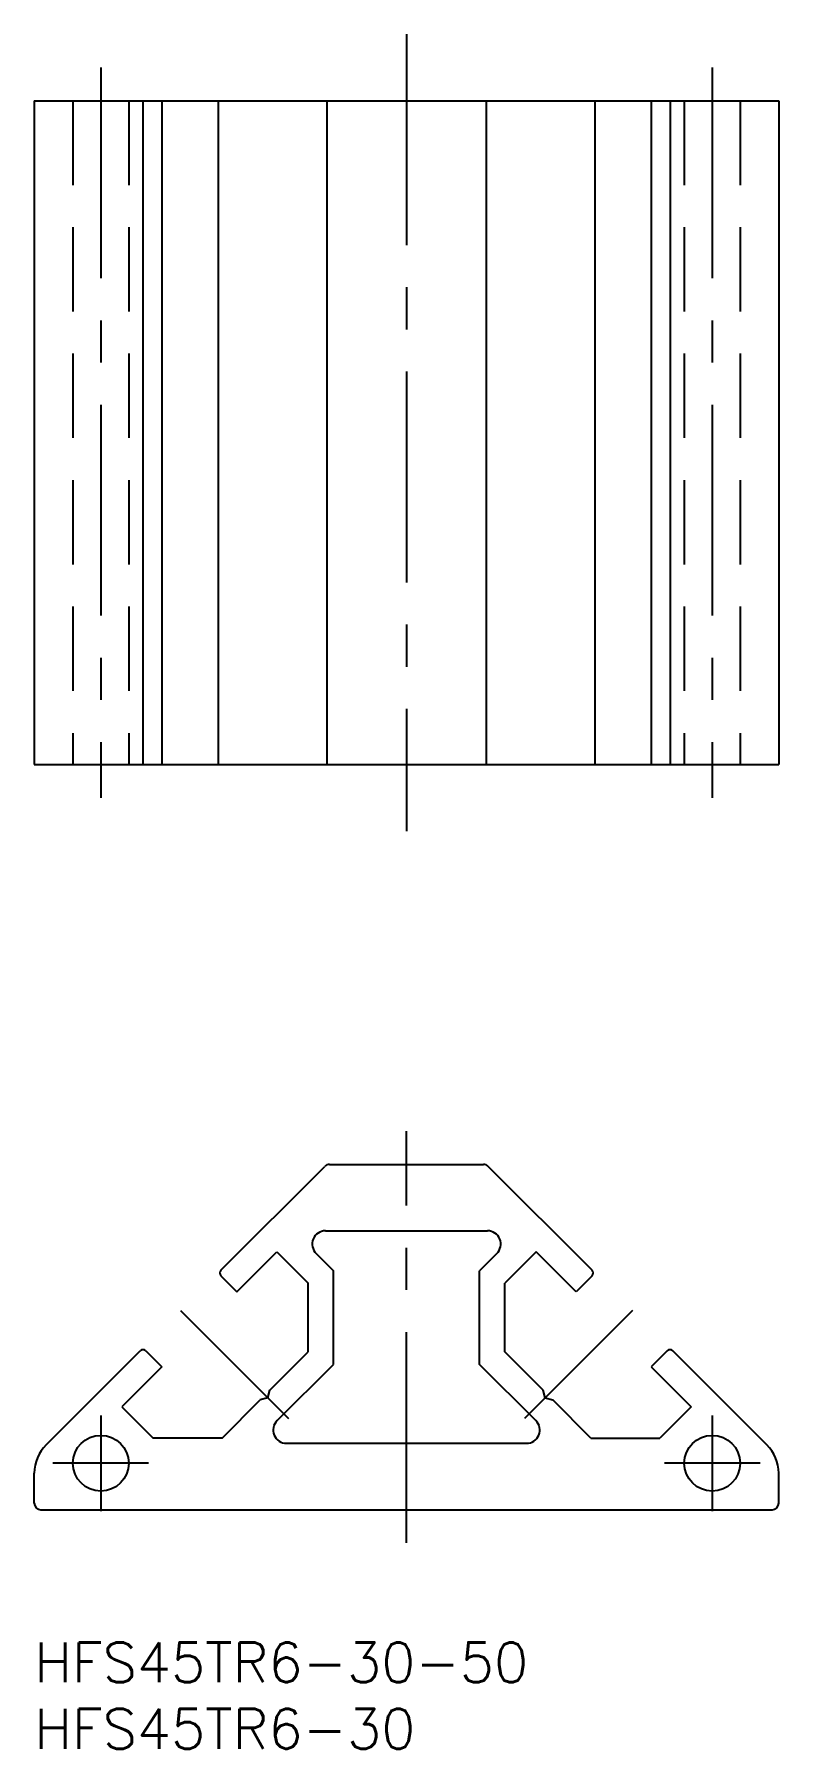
# Model space of a CAD drawing. Extents: x 0 to 56, y -8 to 121.
import ezdxf

# ---------------------------------------------------------------- set-up
doc = ezdxf.new("R2010")
doc.units = 0
doc.header["$LTSCALE"] = 0.5
doc.linetypes.add('CENTER', pattern=[50.8, 31.75, -6.35, 6.35, -6.35])
doc.linetypes.add('DASHED', pattern=[19.05, 12.7, -6.35])
for name, color, linetype in [('MSM_CENTER', 1, 'CENTER'), ('MSM_CONTINUOUS', 7, 'CONTINUOUS'), ('MSM_DASHED', 4, 'DASHED'), ('MSM_PART_NUMBER', 7, 'CONTINUOUS')]:
    doc.layers.add(name, color=color, linetype=linetype)
doc.styles.get("Standard").update_dxf_attribs({"font": 'txt.shx', "height": 3, "bigfont": 'bigfont.shx'})

# ---------------------------------------------------------------- blocks, each defined once
blk = doc.blocks.new('*U2')
at = {"layer": 'MSM_PART_NUMBER'}
blk.add_text('HFS45TR6-30-50', height=3, dxfattribs=at).set_placement((0, -3))
blk = doc.blocks.new('*U3')
at = {"layer": 'MSM_PART_NUMBER'}
blk.add_text('HFS45TR6-30', height=3, dxfattribs=at).set_placement((0, -8))

msp = doc.modelspace()

# ---------------------------------------------------------------- linework, layer by layer
at = {"layer": 'MSM_CENTER'}
for p, q in [((28, 121.11), (28, 61.11)), ((5, 118.61), (5, 63.61)), ((51, 118.61), (51, 63.61)), ((28, 7.5), (28, 38.5)), ((11, 25), (19.13, 16.87)), ((45, 25), (36.87, 16.87)), ((5, 17.1), (5, 9.9)), ((51, 17.1), (51, 9.9)), ((8.6, 13.5), (1.4, 13.5)), ((54.6, 13.5), (47.4, 13.5))]:
    msp.add_line(p, q, dxfattribs=at)
at = {"layer": 'MSM_CONTINUOUS'}
for p, q in [((0, 116.11), (56, 116.11)), ((0, 116.11), (0, 66.11)), ((8.17, 116.11), (8.17, 66.11)), ((9.59, 116.11), (9.59, 66.11)), ((13.83, 116.11), (13.83, 66.11)), ((22, 116.11), (22, 66.11)), ((34, 116.11), (34, 66.11)), ((42.17, 116.11), (42.17, 66.11)), ((46.41, 116.11), (46.41, 66.11)), ((47.83, 116.11), (47.83, 66.11)), ((56, 116.11), (56, 66.11)), ((0, 66.11), (56, 66.11)), ((14.04, 28.04), (21.85, 35.85)), ((22.21, 36), (33.79, 36)), ((41.96, 28.04), (34.15, 35.85)), ((21.91, 31), (34.09, 31)), ((15.24, 26.41), (18.25, 29.42)), ((18.25, 29.42), (20.61, 27.06)), ((21.2, 29.29), (22.5, 28)), ((34.8, 29.29), (33.5, 28)), ((37.75, 29.42), (35.39, 27.06)), ((40.76, 26.41), (37.75, 29.42)), ((14.04, 27.62), (15.24, 26.41)), ((22.5, 20.94), (22.5, 28)), ((33.5, 20.94), (33.5, 28)), ((41.96, 27.62), (40.76, 26.41)), ((20.61, 21.88), (20.61, 27.06)), ((35.39, 21.88), (35.39, 27.06)), ((0.88, 14.88), (7.96, 21.96)), ((8.38, 21.96), (9.59, 20.76)), ((47.62, 21.96), (46.41, 20.76)), ((55.12, 14.88), (48.04, 21.96)), ((9.59, 20.76), (6.58, 17.75)), ((17.73, 19), (20.61, 21.88)), ((18.26, 16.71), (22.5, 20.94)), ((37.74, 16.71), (33.5, 20.94)), ((38.27, 19), (35.39, 21.88)), ((46.41, 20.76), (49.42, 17.75)), ((14.12, 15.39), (17, 18.27)), ((17.58, 18.42), (17, 18.27)), ((17.58, 18.42), (17.73, 19)), ((38.42, 18.42), (38.27, 19)), ((38.42, 18.42), (39, 18.27)), ((41.88, 15.39), (39, 18.27)), ((6.58, 17.75), (8.94, 15.39)), ((49.42, 17.75), (47.06, 15.39)), ((14.12, 15.39), (8.94, 15.39)), ((18.97, 15), (37.03, 15)), ((41.88, 15.39), (47.06, 15.39)), ((0, 10.5), (0, 12.76)), ((56, 10.5), (56, 12.76)), ((0.5, 10), (55.5, 10))]:
    msp.add_line(p, q, dxfattribs=at)
for centre in [(5, 13.5), (51, 13.5)]:
    msp.add_circle(centre, 2.1, dxfattribs=at)
for centre, radius, start, end in [((22.21, 35.5), 0.5, 90, 135), ((33.79, 35.5), 0.5, 45, 90), ((21.91, 30), 1, 90, 225), ((34.09, 30), 1, 315, 90), ((14.25, 27.83), 0.3, 135, 225), ((41.75, 27.83), 0.3, 315, 45), ((8.17, 21.75), 0.3, 45, 135), ((47.83, 21.75), 0.3, 45, 135), ((18.97, 16), 1, 135, 270), ((37.03, 16), 1, 270, 45), ((3, 12.76), 3, 135, 180), ((53, 12.76), 3, 0, 45), ((0.5, 10.5), 0.5, 180, 270), ((55.5, 10.5), 0.5, 270, 0)]:
    msp.add_arc(centre, radius, start, end, dxfattribs=at)
at = {"layer": 'MSM_DASHED'}
for p, q in [((2.9, 116.11), (2.9, 66.11)), ((7.1, 116.11), (7.1, 66.11)), ((48.9, 116.11), (48.9, 66.11)), ((53.1, 116.11), (53.1, 66.11))]:
    msp.add_line(p, q, dxfattribs=at)

# ---------------------------------------------------------------- block references
at = {"layer": 'MSM_CONTINUOUS'}
for name in ['*U2', '*U3']:
    msp.add_blockref(name, (0, 0), dxfattribs=at)

doc.saveas('drawing.dxf')
